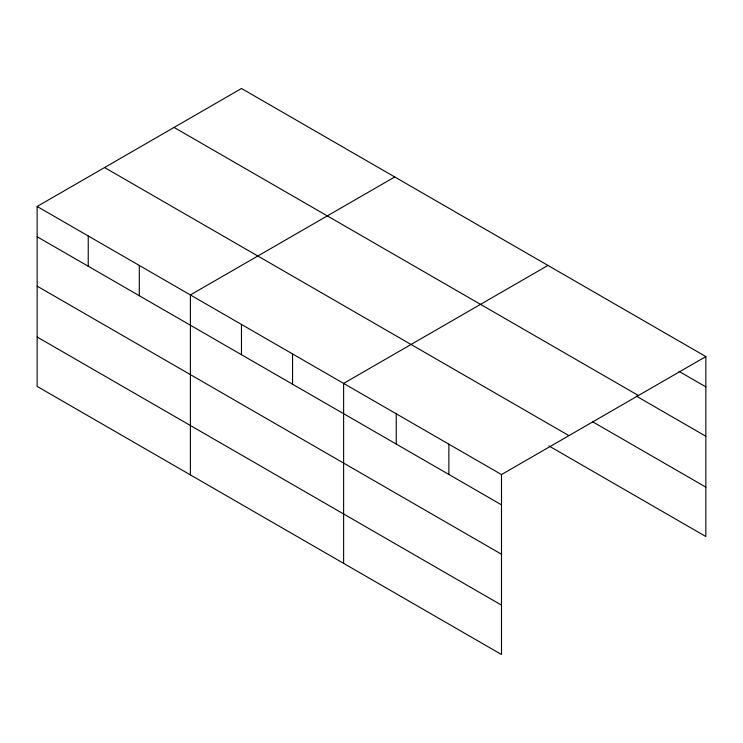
<?xml version="1.0" encoding="UTF-8"?>
<svg xmlns="http://www.w3.org/2000/svg" width="743" height="743" viewBox="0 0 743 743"><rect width="100%" height="100%" fill="white"/><g stroke="black" fill="none" stroke-linecap="round" stroke-linejoin="round"><path stroke-width="1.11" d="M37.15 206.47L501.497 474.563L501.497 654.509L37.15 386.416L37.15 206.47L241.503 88.491L705.85 356.584L705.85 536.53L548.966 445.949M394.737 176.964L190.384 294.943L190.384 474.888M547.972 265.427L343.619 383.407L343.619 563.361M501.497 474.563L705.85 356.584M679.037 371.379L705.85 386.862M174.066 127.424L638.413 395.517M636.342 396.121L705.85 436.252M592.654 421.783L705.85 487.139M104.587 167.537L568.934 435.63M37.15 236.748L501.497 504.841M37.15 286.139L501.497 554.232M37.15 337.025L501.497 605.118M448.874 444.175L448.874 474.461M396.251 413.795L396.251 444.073M292.547 353.919L292.547 384.205M241.466 324.431L241.466 354.708M139.303 265.446L139.303 295.733M88.231 235.958L88.231 266.245"/></g></svg>
